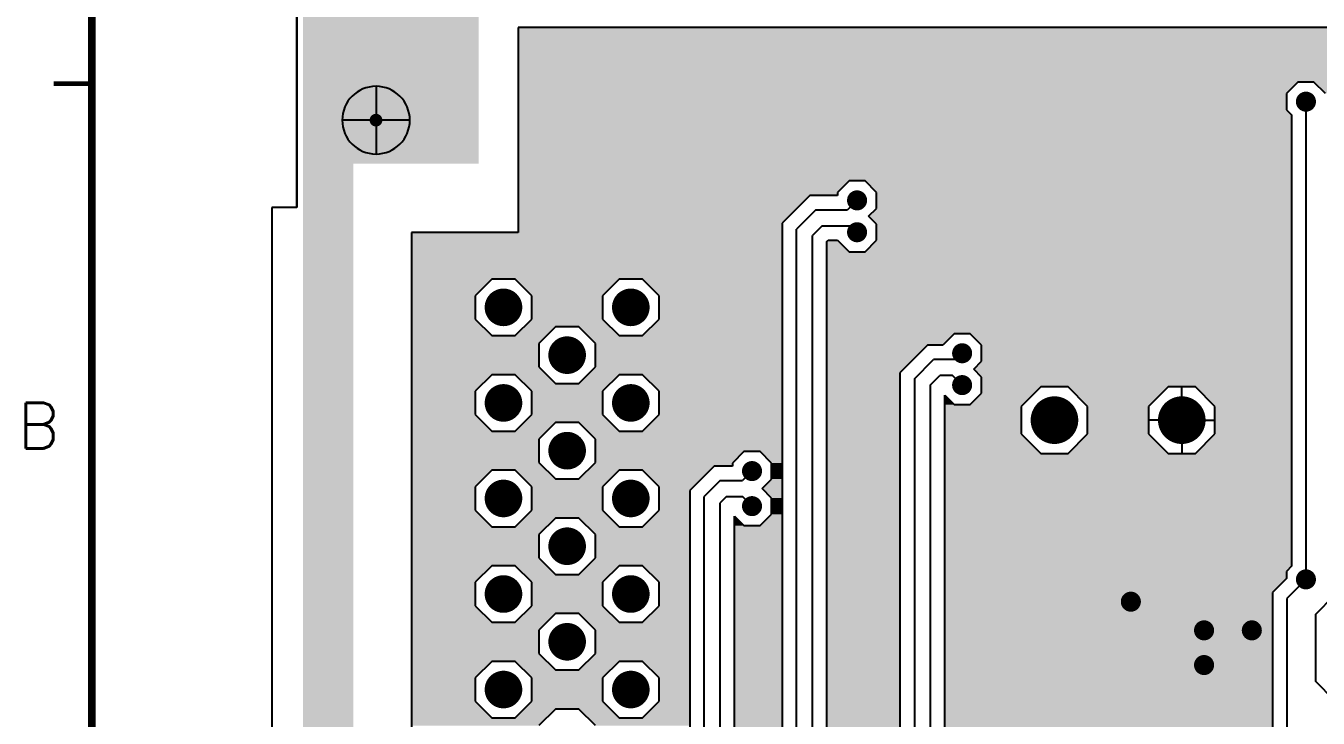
# Model space of a CAD drawing. Extents: x 295 to 953, y 10 to 290.
# Drawn here: x 487.6 to 572.7, y 198.2 to 243.8 of the extents above; entities that cross this region are included whole.
import ezdxf
from ezdxf.enums import TextEntityAlignment as Align

# ---------------------------------------------------------------- set-up
doc = ezdxf.new("R2010")
doc.units = 0
doc.header["$LTSCALE"] = 5
doc.header["$MEASUREMENT"] = 0
doc.layers.get('0').update_dxf_attribs({"linetype": 'CONTINUOUS', "lineweight": 25})
for name, color, linetype in [('L1-TOP_GBR', 7, 'CONTINUOUS'), ('문자', 4, 'CONTINUOUS'), ('테두리', 3, 'CONTINUOUS')]:
    doc.layers.add(name, color=color, linetype=linetype)
doc.styles.get("Standard").update_dxf_attribs({"font": 'simplex.shx'})

# ---------------------------------------------------------------- blocks, each defined once
blk = doc.blocks.new('C')
at = {"layer": '테두리'}
for points, const_width in [([(15, 285), (15, 15), (405, 15), (405, 285), (15, 285)], 0.5), ([(12.5, 240), (15, 240)], 0.3)]:
    blk.add_lwpolyline(points, dxfattribs=dict(at, const_width=const_width))
at = {"layer": '문자'}
blk.add_text('B', height=3, dxfattribs=at).set_placement((11.5, 217.5), align=Align.MIDDLE)

msp = doc.modelspace()

# ---------------------------------------------------------------- linework, layer by layer
for points, const_width in [([(571.575, 238.81, 1), (572.235, 238.81, 1)], 0.66), ([(510.482, 237.592, 1), (510.901, 237.592, 1)], 0.419), ([(542.028, 232.314, 1), (542.688, 232.314, 1)], 0.66), ([(542.028, 230.218, 1), (542.688, 230.218, 1)], 0.66), ([(518.463, 225.275, 1), (519.701, 225.275, 1)], 1.238), ([(526.845, 225.275, 1), (528.083, 225.275, 1)], 1.238), ([(522.654, 222.131, 1), (523.892, 222.131, 1)], 1.238), ([(548.944, 222.255, 1), (549.604, 222.255, 1)], 0.66), ([(548.944, 220.16, 1), (549.604, 220.16, 1)], 0.66), ([(518.463, 218.988, 1), (519.701, 218.988, 1)], 1.238), ([(526.845, 218.988, 1), (528.083, 218.988, 1)], 1.238), ([(554.567, 217.855, 1), (556.134, 217.855, 1)], 1.567), ([(562.949, 217.855, 1), (564.516, 217.855, 1)], 1.567), ([(522.654, 215.845, 1), (523.892, 215.845, 1)], 1.238), ([(535.113, 214.502, 1), (535.773, 214.502, 1)], 0.66), ([(518.463, 212.702, 1), (519.701, 212.702, 1)], 1.238), ([(526.845, 212.702, 1), (528.083, 212.702, 1)], 1.238), ([(535.113, 212.197, 1), (535.773, 212.197, 1)], 0.66), ([(522.654, 209.559, 1), (523.892, 209.559, 1)], 1.238), ([(518.463, 206.415, 1), (519.701, 206.415, 1)], 1.238), ([(526.845, 206.415, 1), (528.083, 206.415, 1)], 1.238), ([(571.575, 207.377, 1), (572.235, 207.377, 1)], 0.66), ([(560.05, 205.91, 1), (560.71, 205.91, 1)], 0.66), ([(522.654, 203.272, 1), (523.892, 203.272, 1)], 1.238), ([(564.869, 204.024, 1), (565.529, 204.024, 1)], 0.66), ([(568.013, 204.024, 1), (568.673, 204.024, 1)], 0.66), ([(564.869, 201.742, 1), (565.529, 201.742, 1)], 0.66), ([(518.463, 200.129, 1), (519.701, 200.129, 1)], 1.238), ([(526.845, 200.129, 1), (528.083, 200.129, 1)], 1.238)]:
    msp.add_lwpolyline(points, format="xyb", close=True, dxfattribs=dict(const_width=const_width))
at = {"layer": 'L1-TOP_GBR'}
for p, q in [((505.478, 250), (505.478, 231.85)), ((505.478, 231.85), (505.478, 250)), ((520.039, 243.689), (520.039, 230.192)), ((853.576, 243.689), (520.039, 243.689)), ((571.375, 240.088), (570.626, 239.339)), ((572.435, 240.088), (571.375, 240.088)), ((573.184, 239.339), (572.435, 240.088)), ((510.692, 239.819), (510.692, 235.364)), ((570.626, 239.339), (570.626, 238.28)), ((570.626, 238.28), (570.956, 237.95)), ((571.905, 238.81), (571.905, 207.377)), ((512.919, 237.592), (508.464, 237.592)), ((570.956, 237.95), (570.956, 208.237)), ((541.829, 233.592), (541.08, 232.843)), ((542.888, 233.592), (541.829, 233.592)), ((543.637, 232.843), (542.888, 233.592)), ((539.241, 232.634), (537.428, 230.82)), ((541.08, 232.634), (539.241, 232.634)), ((541.08, 232.843), (541.08, 232.634)), ((542.358, 232.314), (541.73, 231.685)), ((543.637, 231.784), (543.637, 232.843)), ((505.478, 231.85), (503.828, 231.85)), ((503.828, 231.85), (503.828, 103.15)), ((503.828, 231.85), (503.828, 103.15)), ((539.634, 231.685), (538.377, 230.428)), ((539.634, 231.685), (541.73, 231.685)), ((543.119, 231.266), (543.637, 231.784)), ((537.428, 230.82), (537.428, 131.492)), ((540.053, 230.637), (539.425, 230.009)), ((540.053, 230.637), (541.939, 230.637)), ((542.358, 230.218), (541.939, 230.637)), ((543.637, 230.748), (543.119, 231.266)), ((543.637, 229.688), (543.637, 230.748)), ((513.026, 230.192), (513.026, 100.914)), ((520.039, 230.192), (513.026, 230.192)), ((538.377, 131.099), (538.377, 230.428)), ((539.425, 130.68), (539.425, 230.009)), ((540.373, 229.616), (540.446, 229.688)), ((540.446, 229.688), (541.08, 229.688)), ((541.08, 229.688), (541.829, 228.939)), ((542.888, 228.939), (543.637, 229.688)), ((540.373, 130.288), (540.373, 229.616)), ((541.829, 228.939), (542.888, 228.939)), ((518.313, 227.131), (517.226, 226.044)), ((519.851, 227.131), (518.313, 227.131)), ((520.938, 226.044), (519.851, 227.131)), ((526.695, 227.131), (525.608, 226.044)), ((528.233, 227.131), (526.695, 227.131)), ((529.32, 226.044), (528.233, 227.131)), ((517.226, 226.044), (517.226, 224.506)), ((520.938, 224.506), (520.938, 226.044)), ((525.608, 226.044), (525.608, 224.506)), ((529.32, 224.506), (529.32, 226.044)), ((517.226, 224.506), (518.313, 223.418)), ((519.851, 223.418), (520.938, 224.506)), ((522.504, 223.988), (521.417, 222.9)), ((524.042, 223.988), (522.504, 223.988)), ((525.129, 222.9), (524.042, 223.988)), ((525.608, 224.506), (526.695, 223.418)), ((528.233, 223.418), (529.32, 224.506)), ((518.313, 223.418), (519.851, 223.418)), ((521.417, 222.9), (521.417, 221.363)), ((525.129, 221.363), (525.129, 222.9)), ((526.695, 223.418), (528.233, 223.418)), ((548.744, 223.534), (547.995, 222.785)), ((549.803, 223.534), (548.744, 223.534)), ((550.552, 222.785), (549.803, 223.534)), ((546.995, 222.785), (545.181, 220.972)), ((547.995, 222.785), (546.995, 222.785)), ((549.274, 222.255), (548.854, 221.836)), ((550.552, 221.726), (550.552, 222.785)), ((521.417, 221.363), (522.504, 220.275)), ((524.042, 220.275), (525.129, 221.363)), ((546.13, 220.579), (547.388, 221.836)), ((548.854, 221.836), (547.388, 221.836)), ((550.034, 221.208), (550.552, 221.726)), ((550.552, 220.689), (550.034, 221.208)), ((518.313, 220.844), (517.226, 219.757)), ((519.851, 220.844), (518.313, 220.844)), ((520.938, 219.757), (519.851, 220.844)), ((526.695, 220.844), (525.608, 219.757)), ((528.233, 220.844), (526.695, 220.844)), ((529.32, 219.757), (528.233, 220.844)), ((545.181, 220.972), (545.181, 112.213)), ((546.13, 220.579), (546.13, 111.821)), ((547.178, 220.16), (547.807, 220.788)), ((548.645, 220.788), (547.807, 220.788)), ((549.274, 220.16), (548.645, 220.788)), ((550.552, 219.63), (550.552, 220.689)), ((517.226, 219.757), (517.226, 218.219)), ((520.938, 218.219), (520.938, 219.757)), ((522.504, 220.275), (524.042, 220.275)), ((525.608, 219.757), (525.608, 218.219)), ((529.32, 218.219), (529.32, 219.757)), ((547.178, 220.16), (547.178, 111.402)), ((548.127, 219.498), (548.744, 218.881)), ((548.127, 161.938), (548.127, 219.498)), ((549.803, 218.881), (550.552, 219.63)), ((554.445, 220.041), (553.164, 218.761)), ((556.256, 220.041), (554.445, 220.041)), ((557.537, 218.761), (556.256, 220.041)), ((562.827, 220.041), (561.546, 218.761)), ((564.638, 220.041), (562.827, 220.041)), ((563.732, 217.855), (563.732, 220.041)), ((565.919, 218.761), (564.638, 220.041)), ((548.744, 218.881), (549.803, 218.881)), ((553.164, 218.761), (553.164, 216.949)), ((557.537, 216.949), (557.537, 218.761)), ((561.546, 218.761), (561.546, 216.949)), ((565.919, 216.949), (565.919, 218.761)), ((517.226, 218.219), (518.313, 217.132)), ((519.851, 217.132), (520.938, 218.219)), ((525.608, 218.219), (526.695, 217.132)), ((528.233, 217.132), (529.32, 218.219)), ((563.732, 217.855), (561.546, 217.855)), ((563.732, 217.855), (563.732, 215.668)), ((563.732, 217.855), (565.919, 217.855)), ((518.313, 217.132), (519.851, 217.132)), ((522.504, 217.701), (521.417, 216.614)), ((524.042, 217.701), (522.504, 217.701)), ((525.129, 216.614), (524.042, 217.701)), ((526.695, 217.132), (528.233, 217.132)), ((553.164, 216.949), (554.445, 215.668)), ((556.256, 215.668), (557.537, 216.949)), ((561.546, 216.949), (562.827, 215.668)), ((564.638, 215.668), (565.919, 216.949)), ((521.417, 216.614), (521.417, 215.076)), ((525.129, 215.076), (525.129, 216.614)), ((534.914, 215.781), (534.164, 215.032)), ((535.973, 215.781), (534.914, 215.781)), ((536.722, 215.032), (535.973, 215.781)), ((554.445, 215.668), (556.256, 215.668)), ((562.827, 215.668), (564.638, 215.668)), ((518.313, 214.558), (517.226, 213.471)), ((519.851, 214.558), (518.313, 214.558)), ((520.938, 213.471), (519.851, 214.558)), ((521.417, 215.076), (522.504, 213.989)), ((524.042, 213.989), (525.129, 215.076)), ((526.695, 214.558), (525.608, 213.471)), ((528.233, 214.558), (526.695, 214.558)), ((529.32, 213.471), (528.233, 214.558)), ((532.955, 214.822), (531.351, 213.218)), ((534.164, 214.822), (532.955, 214.822)), ((534.164, 215.032), (534.164, 214.822)), ((535.443, 214.502), (534.815, 213.873)), ((536.722, 213.972), (536.722, 215.032)), ((522.504, 213.989), (524.042, 213.989)), ((533.348, 213.873), (532.3, 212.825)), ((533.348, 213.873), (534.815, 213.873)), ((536.1, 213.35), (536.722, 213.972)), ((517.226, 213.471), (517.226, 211.933)), ((520.938, 211.933), (520.938, 213.471)), ((525.608, 213.471), (525.608, 211.933)), ((529.32, 211.933), (529.32, 213.471)), ((531.351, 213.218), (531.351, 161.458)), ((532.3, 161.065), (532.3, 212.825)), ((533.767, 212.825), (533.348, 212.406)), ((533.767, 212.825), (534.815, 212.825)), ((535.443, 212.197), (534.815, 212.825)), ((536.722, 212.726), (536.1, 213.35)), ((536.722, 211.667), (536.722, 212.726)), ((517.226, 211.933), (518.313, 210.845)), ((519.851, 210.845), (520.938, 211.933)), ((525.608, 211.933), (526.695, 210.845)), ((528.233, 210.845), (529.32, 211.933)), ((533.348, 160.646), (533.348, 212.406)), ((522.504, 211.415), (521.417, 210.327)), ((524.042, 211.415), (522.504, 211.415)), ((525.129, 210.327), (524.042, 211.415)), ((534.296, 211.535), (534.914, 210.918)), ((534.296, 160.253), (534.296, 211.535)), ((535.973, 210.918), (536.722, 211.667)), ((518.313, 210.845), (519.851, 210.845)), ((521.417, 210.327), (521.417, 208.79)), ((525.129, 208.79), (525.129, 210.327)), ((526.695, 210.845), (528.233, 210.845)), ((534.914, 210.918), (535.973, 210.918)), ((521.417, 208.79), (522.504, 207.702)), ((524.042, 207.702), (525.129, 208.79)), ((518.313, 208.271), (517.226, 207.184)), ((519.851, 208.271), (518.313, 208.271)), ((520.938, 207.184), (519.851, 208.271)), ((522.504, 207.702), (524.042, 207.702)), ((526.695, 208.271), (525.608, 207.184)), ((528.233, 208.271), (526.695, 208.271)), ((529.32, 207.184), (528.233, 208.271)), ((570.956, 208.237), (570.626, 207.907)), ((570.626, 207.907), (570.626, 207.44)), ((517.226, 207.184), (517.226, 205.646)), ((520.938, 205.646), (520.938, 207.184)), ((525.608, 207.184), (525.608, 205.646)), ((529.32, 205.646), (529.32, 207.184)), ((570.626, 207.44), (569.699, 206.513)), ((571.905, 207.377), (570.648, 206.12)), ((569.699, 206.513), (569.699, 179.743)), ((570.648, 206.12), (570.648, 180.136)), ((572.534, 205.072), (573.791, 206.329)), ((517.226, 205.646), (518.313, 204.559)), ((519.851, 204.559), (520.938, 205.646)), ((522.504, 205.128), (521.417, 204.041)), ((524.042, 205.128), (522.504, 205.128)), ((525.129, 204.041), (524.042, 205.128)), ((525.608, 205.646), (526.695, 204.559)), ((528.233, 204.559), (529.32, 205.646)), ((572.534, 205.072), (572.534, 200.672)), ((518.313, 204.559), (519.851, 204.559)), ((526.695, 204.559), (528.233, 204.559)), ((521.417, 204.041), (521.417, 202.503)), ((525.129, 202.503), (525.129, 204.041)), ((521.417, 202.503), (522.504, 201.416)), ((524.042, 201.416), (525.129, 202.503)), ((518.313, 201.985), (517.226, 200.898)), ((519.851, 201.985), (518.313, 201.985)), ((520.938, 200.898), (519.851, 201.985)), ((526.695, 201.985), (525.608, 200.898)), ((528.233, 201.985), (526.695, 201.985)), ((529.32, 200.898), (528.233, 201.985)), ((517.226, 200.898), (517.226, 199.36)), ((520.938, 199.36), (520.938, 200.898)), ((522.504, 201.416), (524.042, 201.416)), ((525.608, 200.898), (525.608, 199.36)), ((529.32, 199.36), (529.32, 200.898)), ((573.791, 199.414), (572.534, 200.672)), ((517.226, 199.36), (518.313, 198.273)), ((519.851, 198.273), (520.938, 199.36)), ((525.608, 199.36), (526.695, 198.273)), ((528.233, 198.273), (529.32, 199.36)), ((518.313, 198.273), (519.851, 198.273)), ((522.504, 198.842), (521.417, 197.754)), ((524.042, 198.842), (522.504, 198.842)), ((525.129, 197.754), (524.042, 198.842)), ((526.695, 198.273), (528.233, 198.273))]:
    msp.add_line(p, q, dxfattribs=at)
for start, end in [(0, 180), (180, 0)]:
    msp.add_arc((510.692, 237.592), 2.227, start, end, dxfattribs=at)
for points in [[(505.89, 236.8), (505.89, 245.05), (517.44, 236.8), (517.44, 245.05)], [(520.039, 243.606), (520.039, 243.689), (853.659, 243.606), (853.576, 243.689)], [(520.039, 243.689), (520.039, 243.689), (524.042, 243.689), (520.039, 243.689)], [(520.039, 243.441), (520.039, 243.606), (600.824, 243.441), (600.824, 243.606)], [(520.039, 243.606), (520.039, 243.606), (600.824, 243.606), (603.547, 243.606)], [(520.039, 242.692), (520.039, 243.441), (598.661, 242.692), (599.41, 243.441)], [(520.039, 243.441), (520.039, 243.441), (599.41, 243.441), (600.47, 243.441)], [(520.039, 241.633), (520.039, 242.692), (598.661, 241.633), (598.661, 242.692)], [(520.039, 240.884), (520.039, 241.633), (599.41, 240.884), (598.661, 241.633)], [(520.039, 240.141), (520.039, 240.884), (600.824, 240.141), (600.824, 240.884)], [(520.039, 240.108), (520.039, 240.141), (598.552, 240.108), (598.585, 240.141)], [(520.039, 240.141), (520.039, 240.141), (598.585, 240.141), (599.645, 240.141)], [(520.039, 240.088), (520.039, 240.108), (587.841, 240.088), (587.86, 240.108)], [(520.039, 240.108), (520.039, 240.108), (587.86, 240.108), (588.92, 240.108)], [(520.039, 239.339), (520.039, 240.088), (570.626, 239.339), (571.375, 240.088)], [(520.039, 240.088), (520.039, 240.088), (571.375, 240.088), (572.435, 240.088)], [(573.164, 239.359), (572.435, 240.088), (587.111, 239.359), (587.841, 240.088)], [(520.039, 238.28), (520.039, 239.339), (570.626, 238.28), (570.626, 239.339)], [(520.039, 237.95), (520.039, 238.28), (570.956, 237.95), (570.626, 238.28)], [(520.039, 233.592), (520.039, 237.95), (570.956, 233.592), (570.956, 237.95)], [(505.89, 235.15), (505.89, 236.8), (517.44, 235.15), (517.44, 236.8)], [(505.89, 234.738), (505.89, 235.15), (517.44, 234.738), (517.44, 235.15)], [(505.89, 100.262), (505.89, 234.738), (509.19, 100.262), (509.19, 234.738)], [(520.039, 232.843), (520.039, 233.592), (541.08, 232.843), (541.829, 233.592)], [(520.039, 233.592), (520.039, 233.592), (541.829, 233.592), (542.888, 233.592)], [(543.637, 232.843), (542.888, 233.592), (570.956, 232.843), (570.956, 233.592)], [(520.039, 232.634), (520.039, 232.843), (541.08, 232.634), (541.08, 232.843)], [(520.039, 230.82), (520.039, 232.634), (537.428, 230.82), (539.241, 232.634)], [(520.039, 232.634), (520.039, 232.634), (539.241, 232.634), (541.08, 232.634)], [(543.637, 231.784), (543.637, 232.843), (570.956, 231.784), (570.956, 232.843)], [(543.119, 231.266), (543.637, 231.784), (570.956, 231.266), (570.956, 231.784)], [(520.039, 230.192), (520.039, 230.82), (537.428, 230.192), (537.428, 230.82)], [(543.637, 230.748), (543.119, 231.266), (570.956, 230.748), (570.956, 231.266)], [(543.637, 229.688), (543.637, 230.748), (570.956, 229.688), (570.956, 230.748)], [(513.026, 227.131), (513.026, 230.192), (537.428, 227.131), (537.428, 230.192)], [(513.026, 230.192), (513.026, 230.192), (519.851, 230.192), (513.026, 230.192)], [(540.373, 229.616), (540.446, 229.688), (541.152, 229.616), (541.08, 229.688)], [(540.446, 229.688), (540.446, 229.688), (541.08, 229.688), (540.446, 229.688)], [(542.888, 228.939), (543.637, 229.688), (570.956, 228.939), (570.956, 229.688)], [(540.373, 228.939), (540.373, 229.616), (541.829, 228.939), (541.152, 229.616)], [(540.373, 223.534), (540.373, 228.939), (570.956, 223.534), (570.956, 228.939)], [(540.373, 228.939), (540.373, 228.939), (542.888, 228.939), (541.829, 228.939)], [(513.026, 226.044), (513.026, 227.131), (517.226, 226.044), (518.313, 227.131)], [(513.026, 227.131), (513.026, 227.131), (518.313, 227.131), (519.851, 227.131)], [(520.938, 226.044), (519.851, 227.131), (525.608, 226.044), (526.695, 227.131)], [(519.851, 227.131), (519.851, 227.131), (526.695, 227.131), (528.233, 227.131)], [(529.32, 226.044), (528.233, 227.131), (537.428, 226.044), (537.428, 227.131)], [(513.026, 224.506), (513.026, 226.044), (517.226, 224.506), (517.226, 226.044)], [(520.938, 224.506), (520.938, 226.044), (525.608, 224.506), (525.608, 226.044)], [(529.32, 224.506), (529.32, 226.044), (537.428, 224.506), (537.428, 226.044)], [(513.026, 223.418), (513.026, 224.506), (518.313, 223.418), (517.226, 224.506)], [(519.851, 223.418), (520.42, 223.988), (521.935, 223.418), (522.504, 223.988)], [(520.42, 223.988), (520.938, 224.506), (526.126, 223.988), (525.608, 224.506)], [(520.42, 223.988), (520.42, 223.988), (522.504, 223.988), (524.042, 223.988)], [(524.611, 223.418), (524.042, 223.988), (526.695, 223.418), (526.126, 223.988)], [(528.233, 223.418), (529.32, 224.506), (537.428, 223.418), (537.428, 224.506)], [(513.026, 222.9), (513.026, 223.418), (521.417, 222.9), (521.935, 223.418)], [(513.026, 223.418), (513.026, 223.418), (519.851, 223.418), (518.313, 223.418)], [(513.026, 221.363), (513.026, 222.9), (521.417, 221.363), (521.417, 222.9)], [(525.129, 222.9), (524.611, 223.418), (537.428, 222.9), (537.428, 223.418)], [(524.611, 223.418), (524.611, 223.418), (528.233, 223.418), (526.695, 223.418)], [(525.129, 221.363), (525.129, 222.9), (537.428, 221.363), (537.428, 222.9)], [(540.373, 222.785), (540.373, 223.534), (547.995, 222.785), (548.744, 223.534)], [(540.373, 223.534), (540.373, 223.534), (548.744, 223.534), (549.803, 223.534)], [(550.552, 222.785), (549.803, 223.534), (570.956, 222.785), (570.956, 223.534)], [(540.373, 220.972), (540.373, 222.785), (545.181, 220.972), (546.995, 222.785)], [(540.373, 222.785), (540.373, 222.785), (546.995, 222.785), (547.995, 222.785)], [(550.552, 221.726), (550.552, 222.785), (570.956, 221.726), (570.956, 222.785)], [(513.026, 220.844), (513.026, 221.363), (521.935, 220.844), (521.417, 221.363)], [(524.611, 220.844), (525.129, 221.363), (537.428, 220.844), (537.428, 221.363)], [(550.034, 221.208), (550.552, 221.726), (570.956, 221.208), (570.956, 221.726)], [(550.552, 220.689), (550.034, 221.208), (570.956, 220.689), (570.956, 221.208)], [(513.026, 219.757), (513.026, 220.844), (517.226, 219.757), (518.313, 220.844)], [(513.026, 220.844), (513.026, 220.844), (518.313, 220.844), (519.851, 220.844)], [(520.42, 220.275), (519.851, 220.844), (522.504, 220.275), (521.935, 220.844)], [(524.042, 220.275), (524.611, 220.844), (526.126, 220.275), (526.695, 220.844)], [(524.611, 220.844), (524.611, 220.844), (526.695, 220.844), (528.233, 220.844)], [(529.32, 219.757), (528.233, 220.844), (537.428, 219.757), (537.428, 220.844)], [(540.373, 172.404), (540.373, 220.972), (545.181, 172.404), (545.181, 220.972)], [(550.552, 220.041), (550.552, 220.689), (570.956, 220.041), (570.956, 220.689)], [(513.026, 218.219), (513.026, 219.757), (517.226, 218.219), (517.226, 219.757)], [(520.938, 219.757), (520.42, 220.275), (525.608, 219.757), (526.126, 220.275)], [(520.42, 220.275), (520.42, 220.275), (524.042, 220.275), (522.504, 220.275)], [(520.938, 218.219), (520.938, 219.757), (525.608, 218.219), (525.608, 219.757)], [(529.32, 218.219), (529.32, 219.757), (537.428, 218.219), (537.428, 219.757)], [(548.127, 218.881), (548.127, 219.498), (548.744, 218.881), (548.127, 219.498)], [(549.803, 218.881), (550.552, 219.63), (553.285, 218.881), (554.034, 219.63)], [(550.552, 219.63), (550.552, 220.041), (554.034, 219.63), (554.445, 220.041)], [(550.552, 220.041), (550.552, 220.041), (554.445, 220.041), (556.256, 220.041)], [(557.537, 218.761), (556.256, 220.041), (561.546, 218.761), (562.827, 220.041)], [(556.256, 220.041), (556.256, 220.041), (562.827, 220.041), (564.638, 220.041)], [(565.919, 218.761), (564.638, 220.041), (570.956, 218.761), (570.956, 220.041)], [(548.127, 218.761), (548.127, 218.881), (553.164, 218.761), (553.285, 218.881)], [(548.127, 216.949), (548.127, 218.761), (553.164, 216.949), (553.164, 218.761)], [(557.537, 216.949), (557.537, 218.761), (561.546, 216.949), (561.546, 218.761)], [(565.919, 216.949), (565.919, 218.761), (570.956, 216.949), (570.956, 218.761)], [(513.026, 217.132), (513.026, 218.219), (518.313, 217.132), (517.226, 218.219)], [(520.42, 217.701), (520.938, 218.219), (526.126, 217.701), (525.608, 218.219)], [(528.233, 217.132), (529.32, 218.219), (537.428, 217.132), (537.428, 218.219)], [(513.026, 216.614), (513.026, 217.132), (521.417, 216.614), (521.935, 217.132)], [(513.026, 217.132), (513.026, 217.132), (519.851, 217.132), (518.313, 217.132)], [(519.851, 217.132), (520.42, 217.701), (521.935, 217.132), (522.504, 217.701)], [(520.42, 217.701), (520.42, 217.701), (522.504, 217.701), (524.042, 217.701)], [(524.611, 217.132), (524.042, 217.701), (526.695, 217.132), (526.126, 217.701)], [(525.129, 216.614), (524.611, 217.132), (537.428, 216.614), (537.428, 217.132)], [(524.611, 217.132), (524.611, 217.132), (528.233, 217.132), (526.695, 217.132)], [(548.127, 215.668), (548.127, 216.949), (554.445, 215.668), (553.164, 216.949)], [(556.256, 215.668), (557.537, 216.949), (562.827, 215.668), (561.546, 216.949)], [(564.638, 215.668), (565.919, 216.949), (570.956, 215.668), (570.956, 216.949)], [(513.026, 215.076), (513.026, 216.614), (521.417, 215.076), (521.417, 216.614)], [(525.129, 215.781), (525.129, 216.614), (537.428, 215.781), (537.428, 216.614)], [(525.129, 215.076), (525.129, 215.781), (534.209, 215.076), (534.914, 215.781)], [(525.129, 215.781), (525.129, 215.781), (534.914, 215.781), (535.973, 215.781)], [(536.722, 215.032), (535.973, 215.781), (537.428, 215.032), (537.428, 215.781)], [(548.127, 208.237), (548.127, 215.668), (570.956, 208.237), (570.956, 215.668)], [(548.127, 215.668), (548.127, 215.668), (556.256, 215.668), (554.445, 215.668)], [(513.026, 214.558), (513.026, 215.076), (521.935, 214.558), (521.417, 215.076)], [(513.026, 213.471), (513.026, 214.558), (517.226, 213.471), (518.313, 214.558)], [(513.026, 214.558), (513.026, 214.558), (518.313, 214.558), (519.851, 214.558)], [(520.42, 213.989), (519.851, 214.558), (522.504, 213.989), (521.935, 214.558)], [(524.042, 213.989), (524.611, 214.558), (526.126, 213.989), (526.695, 214.558)], [(524.611, 214.558), (524.875, 214.822), (532.691, 214.558), (532.955, 214.822)], [(524.611, 214.558), (524.611, 214.558), (526.695, 214.558), (528.233, 214.558)], [(524.875, 214.822), (525.084, 215.032), (534.164, 214.822), (534.164, 215.032)], [(524.875, 214.822), (524.875, 214.822), (532.955, 214.822), (534.164, 214.822)], [(525.084, 215.032), (525.129, 215.076), (534.164, 215.032), (534.209, 215.076)], [(529.32, 213.471), (528.233, 214.558), (531.604, 213.471), (532.691, 214.558)], [(536.722, 213.972), (536.722, 215.032), (537.428, 213.972), (537.428, 215.032)], [(520.938, 213.471), (520.42, 213.989), (525.608, 213.471), (526.126, 213.989)], [(520.42, 213.989), (520.42, 213.989), (524.042, 213.989), (522.504, 213.989)], [(536.1, 213.35), (536.722, 213.972), (537.428, 213.35), (537.428, 213.972)], [(513.026, 211.933), (513.026, 213.471), (517.226, 211.933), (517.226, 213.471)], [(520.938, 211.933), (520.938, 213.471), (525.608, 211.933), (525.608, 213.471)], [(529.32, 213.218), (529.32, 213.471), (531.351, 213.218), (531.604, 213.471)], [(529.32, 211.933), (529.32, 213.218), (531.351, 211.933), (531.351, 213.218)], [(536.722, 212.726), (536.1, 213.35), (537.428, 212.726), (537.428, 213.35)], [(536.722, 211.667), (536.722, 212.726), (537.428, 211.667), (537.428, 212.726)], [(513.026, 210.845), (513.026, 211.933), (518.313, 210.845), (517.226, 211.933)], [(520.42, 211.415), (520.938, 211.933), (526.126, 211.415), (525.608, 211.933)], [(528.233, 210.845), (529.32, 211.933), (531.351, 210.845), (531.351, 211.933)], [(519.851, 210.845), (520.42, 211.415), (521.935, 210.845), (522.504, 211.415)], [(520.42, 211.415), (520.42, 211.415), (522.504, 211.415), (524.042, 211.415)], [(524.611, 210.845), (524.042, 211.415), (526.695, 210.845), (526.126, 211.415)], [(534.297, 210.918), (534.297, 211.535), (534.914, 210.918), (534.297, 211.535)], [(535.973, 210.918), (536.722, 211.667), (537.428, 210.918), (537.428, 211.667)], [(513.026, 210.327), (513.026, 210.845), (521.417, 210.327), (521.935, 210.845)], [(513.026, 210.845), (513.026, 210.845), (519.851, 210.845), (518.313, 210.845)], [(513.026, 208.79), (513.026, 210.327), (521.417, 208.79), (521.417, 210.327)], [(525.129, 210.327), (524.611, 210.845), (531.351, 210.327), (531.351, 210.845)], [(524.611, 210.845), (524.611, 210.845), (528.233, 210.845), (526.695, 210.845)], [(525.129, 208.79), (525.129, 210.327), (531.351, 208.79), (531.351, 210.327)], [(534.296, 160.253), (534.297, 210.918), (537.428, 160.253), (537.428, 210.918)], [(513.026, 208.271), (513.026, 208.79), (521.935, 208.271), (521.417, 208.79)], [(524.611, 208.271), (525.129, 208.79), (531.351, 208.271), (531.351, 208.79)], [(513.026, 207.184), (513.026, 208.271), (517.226, 207.184), (518.313, 208.271)], [(513.026, 208.271), (513.026, 208.271), (518.313, 208.271), (519.851, 208.271)], [(520.42, 207.702), (519.851, 208.271), (522.504, 207.702), (521.935, 208.271)], [(520.938, 207.184), (520.42, 207.702), (525.608, 207.184), (526.126, 207.702)], [(520.42, 207.702), (520.42, 207.702), (524.042, 207.702), (522.504, 207.702)], [(524.042, 207.702), (524.611, 208.271), (526.126, 207.702), (526.695, 208.271)], [(524.611, 208.271), (524.611, 208.271), (526.695, 208.271), (528.233, 208.271)], [(529.32, 207.184), (528.233, 208.271), (531.351, 207.184), (531.351, 208.271)], [(548.127, 207.907), (548.127, 208.237), (570.626, 207.907), (570.956, 208.237)], [(548.127, 207.44), (548.127, 207.907), (570.626, 207.44), (570.626, 207.907)], [(513.026, 205.646), (513.026, 207.184), (517.226, 205.646), (517.226, 207.184)], [(520.938, 205.646), (520.938, 207.184), (525.608, 205.646), (525.608, 207.184)], [(529.32, 205.646), (529.32, 207.184), (531.351, 205.646), (531.351, 207.184)], [(548.127, 206.513), (548.127, 207.44), (569.699, 206.513), (570.626, 207.44)], [(548.127, 179.743), (548.127, 206.513), (569.699, 179.743), (569.699, 206.513)], [(513.026, 204.559), (513.026, 205.646), (518.313, 204.559), (517.226, 205.646)], [(519.851, 204.559), (520.42, 205.128), (521.935, 204.559), (522.504, 205.128)], [(520.42, 205.128), (520.938, 205.646), (526.126, 205.128), (525.608, 205.646)], [(520.42, 205.128), (520.42, 205.128), (522.504, 205.128), (524.042, 205.128)], [(524.611, 204.559), (524.042, 205.128), (526.695, 204.559), (526.126, 205.128)], [(528.233, 204.559), (529.32, 205.646), (531.351, 204.559), (531.351, 205.646)], [(513.026, 204.041), (513.026, 204.559), (521.417, 204.041), (521.935, 204.559)], [(513.026, 204.559), (513.026, 204.559), (519.851, 204.559), (518.313, 204.559)], [(525.129, 204.041), (524.611, 204.559), (531.351, 204.041), (531.351, 204.559)], [(524.611, 204.559), (524.611, 204.559), (528.233, 204.559), (526.695, 204.559)], [(513.026, 202.503), (513.026, 204.041), (521.417, 202.503), (521.417, 204.041)], [(525.129, 202.503), (525.129, 204.041), (531.351, 202.503), (531.351, 204.041)], [(513.026, 201.985), (513.026, 202.503), (521.935, 201.985), (521.417, 202.503)], [(524.611, 201.985), (525.129, 202.503), (531.351, 201.985), (531.351, 202.503)], [(513.026, 200.898), (513.026, 201.985), (517.226, 200.898), (518.313, 201.985)], [(513.026, 201.985), (513.026, 201.985), (518.313, 201.985), (519.851, 201.985)], [(520.42, 201.416), (519.851, 201.985), (522.504, 201.416), (521.935, 201.985)], [(524.042, 201.416), (524.611, 201.985), (526.126, 201.416), (526.695, 201.985)], [(524.611, 201.985), (524.611, 201.985), (526.695, 201.985), (528.233, 201.985)], [(529.32, 200.898), (528.233, 201.985), (531.351, 200.898), (531.351, 201.985)], [(513.026, 199.36), (513.026, 200.898), (517.226, 199.36), (517.226, 200.898)], [(520.938, 200.898), (520.42, 201.416), (525.608, 200.898), (526.126, 201.416)], [(520.42, 201.416), (520.42, 201.416), (524.042, 201.416), (522.504, 201.416)], [(520.938, 199.36), (520.938, 200.898), (525.608, 199.36), (525.608, 200.898)], [(529.32, 199.36), (529.32, 200.898), (531.351, 199.36), (531.351, 200.898)], [(513.026, 198.273), (513.026, 199.36), (518.313, 198.273), (517.226, 199.36)], [(520.42, 198.842), (520.938, 199.36), (526.126, 198.842), (525.608, 199.36)], [(528.233, 198.272), (529.32, 199.36), (531.351, 198.272), (531.351, 199.36)], [(513.026, 198.272), (513.026, 198.273), (519.851, 198.272), (518.313, 198.273)], [(513.026, 197.754), (513.026, 198.272), (521.417, 197.754), (521.935, 198.272)], [(519.851, 198.272), (520.42, 198.842), (521.935, 198.272), (522.504, 198.842)], [(520.42, 198.842), (520.42, 198.842), (522.504, 198.842), (524.042, 198.842)], [(524.611, 198.273), (524.042, 198.842), (526.695, 198.273), (526.126, 198.842)], [(524.611, 198.272), (524.611, 198.273), (528.233, 198.272), (526.695, 198.273)], [(525.129, 197.754), (524.611, 198.272), (531.351, 197.754), (531.351, 198.272)]]:
    msp.add_solid(points, dxfattribs=at)

# ---------------------------------------------------------------- block references
msp.add_blockref('C', (476.978, 0))

doc.saveas('drawing.dxf')
